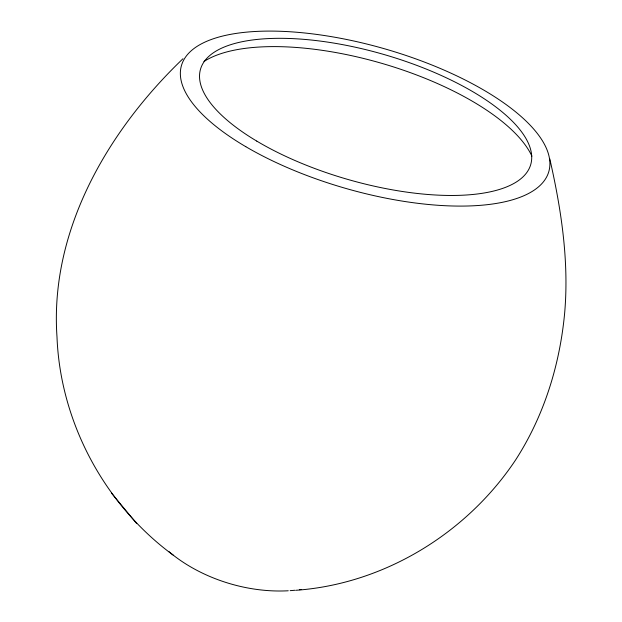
<?xml version="1.0" encoding="UTF-8"?>
<svg xmlns="http://www.w3.org/2000/svg" width="622" height="622" viewBox="0 0 622 622"><rect width="100%" height="100%" fill="white"/><g stroke="black" fill="none" stroke-linecap="round" stroke-linejoin="round"><path stroke-width="0.93" d="M182.985 58.717C108.15 130.348 49.496 230.327 56.999 336.976C60.256 422.066 104.574 504.862 173.219 555.119M295.753 590.301C384.069 584.058 466.881 533.287 515.654 459.876C544.025 415.861 559.746 365.223 564.636 313.27C569.216 261.38 561.269 209.295 549.77 158.797M111.431 493.059L136.723 523.615M301.266 589.454A120.777 78.854 16.1 0 1 299.446 589.71M294.836 590.255A120.777 78.854 16.1 0 1 290.147 590.651M288.25 590.768A120.777 78.854 16.1 0 1 168.694 551.434M203.954 61.524A180.022 69.742 16.1 0 1 381.115 63.156A180.022 69.742 16.1 0 1 531.919 156.169M245.799 146.683A191.179 72.455 16.1 0 0 546.963 176.321A191.179 72.455 16.1 0 0 302.619 32.779A191.179 72.455 16.1 0 0 245.799 146.683M256.754 141.093A171.843 65.022 16.1 0 0 528.684 169.526A171.843 65.022 16.1 0 0 311.428 40.049A171.843 65.022 16.1 0 0 256.754 141.093"/></g></svg>
